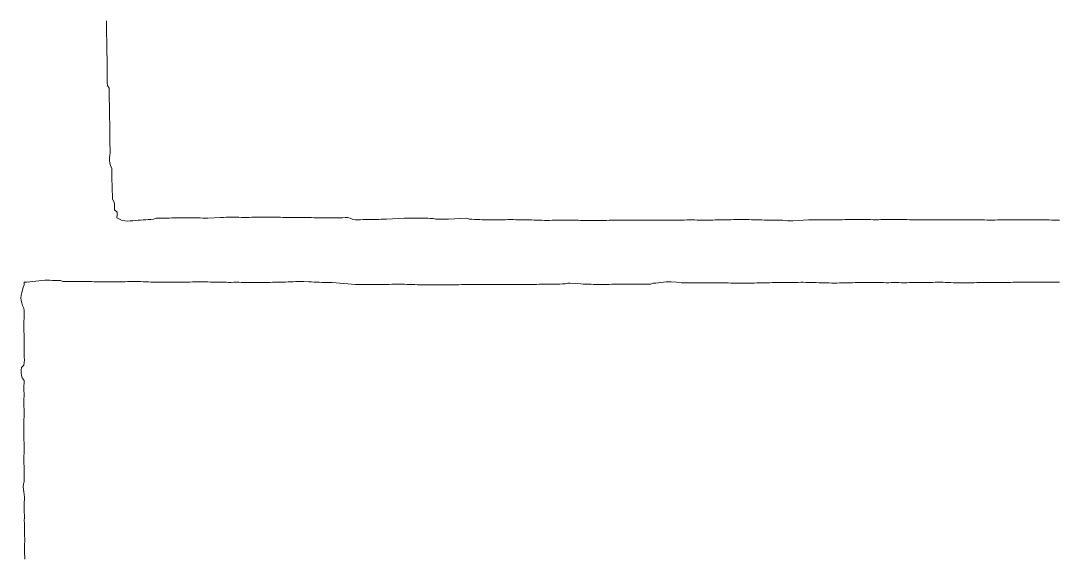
# Model space of a CAD drawing. Extents: x -16 to 11205, y -14909 to 147.
# Drawn here: x 4383.7 to 4784.5, y -6819 to -6611 of the extents above; entities that cross this region are included whole.
import ezdxf

# ---------------------------------------------------------------- set-up
doc = ezdxf.new("R2010")
doc.units = 0
doc.layers.get('0').update_dxf_attribs({"color": 1, "linetype": 'CONTINUOUS', "lineweight": 15, "true_color": 0xff0000})

msp = doc.modelspace()

# ---------------------------------------------------------------- linework, layer by layer
for p, q in [((4416.83, -6611), (4416.83, -6612)), ((4416.83, -6612), (4416.83, -6613)), ((4416.83, -6613), (4416.83, -6614)), ((4416.83, -6614), (4416.82, -6615.01)), ((4416.82, -6615.01), (4416.83, -6616.01)), ((4416.83, -6616.01), (4416.88, -6617.01)), ((4416.88, -6617.01), (4416.92, -6618)), ((4416.92, -6618), (4416.94, -6619)), ((4416.94, -6621), (4416.93, -6622)), ((4416.94, -6619), (4416.94, -6620)), ((4416.94, -6620), (4416.94, -6621)), ((4416.93, -6622), (4416.94, -6623)), ((4416.94, -6623), (4416.99, -6624)), ((4416.99, -6624), (4417.06, -6625)), ((4417.06, -6625), (4417.09, -6626)), ((4417.04, -6628), (4417.03, -6629)), ((4417.03, -6629), (4417.05, -6630)), ((4417.07, -6627), (4417.04, -6628)), ((4417.09, -6626), (4417.07, -6627)), ((4417.05, -6630), (4417.07, -6631)), ((4417.07, -6631), (4417.07, -6632)), ((4417.07, -6632), (4417.07, -6633)), ((4417.07, -6633), (4417.08, -6634)), ((4417.08, -6634), (4417.14, -6634.99)), ((4417.14, -6634.99), (4417.21, -6635.98)), ((4417.21, -6635.98), (4417.86, -6637.01)), ((4417.86, -6637.01), (4417.87, -6638.01)), ((4417.85, -6639.01), (4417.83, -6640.01)), ((4417.83, -6640.01), (4417.85, -6641.01)), ((4417.87, -6638.01), (4417.85, -6639.01)), ((4417.85, -6641.01), (4417.91, -6642.01)), ((4417.91, -6642.01), (4417.96, -6643)), ((4417.96, -6643), (4417.99, -6644)), ((4417.99, -6645), (4417.98, -6646)), ((4417.99, -6644), (4417.99, -6645)), ((4417.98, -6646), (4417.97, -6647)), ((4417.97, -6647), (4417.99, -6648)), ((4417.99, -6648), (4418.02, -6649)), ((4418.02, -6649), (4418.05, -6650)), ((4418.05, -6650), (4418.07, -6651)), ((4418.07, -6651), (4418.09, -6652)), ((4418.09, -6652), (4418.11, -6653)), ((4418.11, -6653), (4418.13, -6654)), ((4418.14, -6657), (4418.12, -6658)), ((4418.13, -6654), (4418.15, -6655)), ((4418.15, -6656), (4418.14, -6657)), ((4418.15, -6655), (4418.15, -6656)), ((4418.12, -6658), (4418.13, -6659)), ((4418.13, -6659), (4418.18, -6660)), ((4418.18, -6660), (4418.23, -6661)), ((4418.23, -6661), (4418.2, -6662)), ((4418.09, -6663), (4418, -6664)), ((4418, -6664), (4418.04, -6665)), ((4418.04, -6665), (4418.17, -6665.98)), ((4418.2, -6662), (4418.09, -6663)), ((4418.17, -6665.98), (4418.31, -6666.97)), ((4418.31, -6666.97), (4418.92, -6668.01)), ((4418.9, -6669), (4418.89, -6670)), ((4418.92, -6668.01), (4418.9, -6669)), ((4418.89, -6670), (4418.89, -6671)), ((4418.89, -6671), (4418.9, -6672.01)), ((4418.9, -6672.01), (4418.93, -6673)), ((4418.93, -6673), (4418.97, -6674)), ((4418.97, -6674), (4419.01, -6675)), ((4419.01, -6675), (4419.03, -6676)), ((4419.03, -6676), (4419.05, -6677)), ((4419.05, -6677), (4419.09, -6677.99)), ((4419.09, -6677.99), (4419.14, -6678.99)), ((4419.14, -6678.99), (4419.19, -6679.98)), ((4419.19, -6679.98), (4419.84, -6681.02)), ((4419.84, -6681.02), (4419.86, -6682.02)), ((4419.86, -6682.02), (4419.88, -6683.02)), ((4419.88, -6683.02), (4419.89, -6684.03)), ((4419.89, -6684.03), (4421, -6685)), ((4421, -6685), (4421, -6686)), ((4421, -6686), (4420.81, -6687.18)), ((4420.81, -6687.18), (4422.91, -6688.22)), ((4422.91, -6688.22), (4423.91, -6688.35)), ((4423.91, -6688.35), (4424.95, -6688.4)), ((4424.95, -6688.4), (4425.99, -6688.35)), ((4425.99, -6688.35), (4427.01, -6688.23)), ((4427.01, -6688.23), (4428.01, -6688.12)), ((4428.01, -6688.12), (4429, -6688.05)), ((4429, -6688.05), (4430, -6688)), ((4430, -6688), (4431, -6687.94)), ((4431, -6687.94), (4431.99, -6687.87)), ((4431.99, -6687.87), (4432.98, -6687.8)), ((4432.98, -6687.8), (4433.98, -6687.74)), ((4433.98, -6687.74), (4434.98, -6687.68)), ((4434.98, -6687.68), (4436.02, -6687.31)), ((4436.02, -6687.31), (4437.01, -6687.27)), ((4437.01, -6687.27), (4438.01, -6687.25)), ((4438.01, -6687.25), (4439.01, -6687.23)), ((4439.01, -6687.23), (4440.01, -6687.23)), ((4440.01, -6687.23), (4441, -6687.2)), ((4441, -6687.2), (4442, -6687.18)), ((4442, -6687.18), (4443, -6687.18)), ((4443, -6687.18), (4444, -6687.17)), ((4444, -6687.17), (4445, -6687.15)), ((4445, -6687.15), (4446, -6687.13)), ((4446, -6687.13), (4447, -6687.11)), ((4447, -6687.11), (4448, -6687.1)), ((4448, -6687.1), (4449, -6687.11)), ((4449, -6687.11), (4450, -6687.12)), ((4450, -6687.12), (4451, -6687.13)), ((4451, -6687.13), (4452, -6687.15)), ((4452, -6687.15), (4453, -6687.17)), ((4453, -6687.17), (4454, -6687.2)), ((4454, -6687.2), (4455, -6687.21)), ((4455, -6687.21), (4456.01, -6687.2)), ((4456.01, -6687.2), (4461, -6686.97)), ((4461, -6686.97), (4462, -6686.95)), ((4462, -6686.95), (4463, -6686.93)), ((4463, -6686.93), (4464, -6686.92)), ((4464, -6686.92), (4465, -6686.92)), ((4465, -6686.92), (4466, -6686.92)), ((4466, -6686.92), (4467, -6686.93)), ((4467, -6686.93), (4468, -6686.93)), ((4468, -6686.93), (4469, -6686.94)), ((4469, -6686.94), (4470, -6686.94)), ((4470, -6686.94), (4471, -6686.95)), ((4471, -6686.95), (4472, -6686.95)), ((4472, -6686.95), (4473, -6686.93)), ((4473, -6686.93), (4474, -6686.92)), ((4474, -6686.92), (4475, -6686.9)), ((4475, -6686.9), (4476, -6686.88)), ((4476, -6686.88), (4477, -6686.87)), ((4477, -6686.87), (4478, -6686.85)), ((4478, -6686.85), (4479, -6686.84)), ((4479, -6686.84), (4480, -6686.85)), ((4480, -6686.85), (4481, -6686.86)), ((4481, -6686.86), (4482, -6686.88)), ((4482, -6686.88), (4483, -6686.9)), ((4483, -6686.9), (4484, -6686.92)), ((4484, -6686.92), (4485, -6686.94)), ((4485, -6686.94), (4486, -6686.96)), ((4486, -6686.96), (4487, -6686.97)), ((4487, -6686.97), (4488, -6686.98)), ((4488, -6686.98), (4489, -6686.99)), ((4489, -6686.99), (4490, -6686.99)), ((4490, -6686.99), (4491, -6687)), ((4491, -6687), (4492, -6687)), ((4492, -6687), (4493, -6687)), ((4493, -6687), (4494, -6687.01)), ((4494, -6687.01), (4495, -6687.02)), ((4495, -6687.02), (4496, -6687.05)), ((4496, -6687.05), (4497, -6687.07)), ((4497, -6687.07), (4498, -6687.1)), ((4498, -6687.1), (4499, -6687.12)), ((4499, -6687.12), (4500, -6687.14)), ((4500, -6687.14), (4501, -6687.15)), ((4501, -6687.15), (4502, -6687.15)), ((4502, -6687.15), (4503, -6687.14)), ((4503, -6687.14), (4504, -6687.13)), ((4504, -6687.13), (4505, -6687.13)), ((4505, -6687.13), (4506, -6687.12)), ((4506, -6687.12), (4507, -6687.12)), ((4507, -6687.12), (4508, -6687.08)), ((4508, -6687.08), (4509, -6687.03)), ((4509, -6687.03), (4509.99, -6687.06)), ((4509.99, -6687.06), (4510.98, -6687.2)), ((4510.98, -6687.2), (4512.03, -6687.71)), ((4512.03, -6687.71), (4513.01, -6687.85)), ((4513.01, -6687.85), (4514.01, -6687.88)), ((4514.01, -6687.88), (4515, -6687.85)), ((4515, -6687.85), (4516, -6687.82)), ((4516, -6687.82), (4517, -6687.81)), ((4517, -6687.81), (4518, -6687.8)), ((4518, -6687.8), (4519, -6687.79)), ((4519, -6687.79), (4520, -6687.78)), ((4520, -6687.78), (4520.99, -6687.77)), ((4520.99, -6687.77), (4521.99, -6687.74)), ((4521.99, -6687.74), (4522.99, -6687.7)), ((4522.99, -6687.7), (4523.99, -6687.67)), ((4523.99, -6687.67), (4524.99, -6687.65)), ((4524.99, -6687.65), (4532, -6687.3)), ((4532, -6687.3), (4533, -6687.31)), ((4533, -6687.31), (4534, -6687.32)), ((4534, -6687.32), (4535, -6687.32)), ((4535, -6687.32), (4536, -6687.31)), ((4536, -6687.31), (4537, -6687.3)), ((4537, -6687.3), (4538, -6687.28)), ((4538, -6687.28), (4539, -6687.27)), ((4539, -6687.27), (4540, -6687.29)), ((4540, -6687.29), (4541, -6687.31)), ((4541, -6687.31), (4542, -6687.33)), ((4542, -6687.33), (4543, -6687.34)), ((4543, -6687.34), (4544, -6687.66)), ((4544, -6687.66), (4545, -6687.67)), ((4545, -6687.67), (4546, -6687.68)), ((4546, -6687.68), (4547, -6687.69)), ((4547, -6687.69), (4548, -6687.69)), ((4548, -6687.69), (4549, -6687.67)), ((4549, -6687.67), (4555.99, -6687.31)), ((4555.99, -6687.31), (4557.01, -6687.66)), ((4557.01, -6687.66), (4558.01, -6687.69)), ((4558.01, -6687.69), (4559.01, -6687.73)), ((4559.01, -6687.73), (4560.01, -6687.78)), ((4560.01, -6687.78), (4561.01, -6687.81)), ((4561.01, -6687.81), (4562.01, -6687.84)), ((4562.01, -6687.84), (4563, -6687.86)), ((4563, -6687.86), (4564, -6687.88)), ((4564, -6687.88), (4565, -6687.9)), ((4565, -6687.9), (4566, -6687.9)), ((4566, -6687.9), (4567, -6687.9)), ((4567, -6687.9), (4568, -6687.89)), ((4568, -6687.89), (4569, -6687.87)), ((4569, -6687.87), (4570, -6687.85)), ((4570, -6687.85), (4571, -6687.84)), ((4571, -6687.84), (4572, -6687.83)), ((4572, -6687.83), (4573, -6687.82)), ((4573, -6687.82), (4574, -6687.83)), ((4574, -6687.83), (4575, -6687.84)), ((4575, -6687.84), (4576, -6687.85)), ((4576, -6687.85), (4577, -6687.86)), ((4577, -6687.86), (4578, -6687.88)), ((4578, -6687.88), (4579, -6687.9)), ((4579, -6687.9), (4580, -6687.93)), ((4580, -6687.93), (4581, -6687.96)), ((4581, -6687.96), (4582, -6687.99)), ((4582, -6687.99), (4583, -6688.02)), ((4583, -6688.02), (4584, -6688.05)), ((4584, -6688.05), (4585, -6688.09)), ((4585, -6688.09), (4586, -6688.12)), ((4586, -6688.12), (4587, -6688.14)), ((4587, -6688.14), (4588, -6688.12)), ((4588, -6688.12), (4589, -6688.08)), ((4589, -6688.08), (4590, -6688.04)), ((4590, -6688.04), (4591, -6688)), ((4591, -6688), (4592, -6687.99)), ((4592, -6687.99), (4593, -6687.98)), ((4593, -6687.98), (4594, -6687.99)), ((4594, -6687.99), (4595, -6688)), ((4595, -6688), (4596, -6688.01)), ((4596, -6688.01), (4597, -6688.04)), ((4597, -6688.04), (4598, -6688.07)), ((4598, -6688.07), (4599, -6688.09)), ((4599, -6688.09), (4600, -6688.11)), ((4600, -6688.11), (4601, -6688.13)), ((4601, -6688.13), (4602, -6688.15)), ((4602, -6688.15), (4603, -6688.17)), ((4603, -6688.17), (4604, -6688.18)), ((4604, -6688.18), (4605, -6688.19)), ((4605, -6688.19), (4606, -6688.19)), ((4606, -6688.19), (4607, -6688.18)), ((4607, -6688.18), (4608, -6688.16)), ((4608, -6688.16), (4609, -6688.14)), ((4609, -6688.14), (4610, -6688.11)), ((4610, -6688.11), (4611, -6688.08)), ((4611, -6688.08), (4612, -6688.05)), ((4612, -6688.05), (4613, -6688.02)), ((4613, -6688.02), (4614, -6688.01)), ((4614, -6688.01), (4615, -6688)), ((4615, -6688), (4616, -6687.99)), ((4616, -6687.99), (4617, -6687.99)), ((4617, -6687.99), (4618, -6687.98)), ((4618, -6687.98), (4619, -6687.99)), ((4619, -6687.99), (4620, -6688)), ((4620, -6688), (4621, -6688.01)), ((4621, -6688.01), (4622, -6688.02)), ((4622, -6688.02), (4623, -6688.02)), ((4623, -6688.02), (4624, -6688.02)), ((4624, -6688.02), (4625, -6688.02)), ((4625, -6688.02), (4626, -6688.03)), ((4626, -6688.03), (4627, -6688.03)), ((4627, -6688.03), (4628, -6688.04)), ((4628, -6688.04), (4629, -6688.04)), ((4629, -6688.04), (4630, -6688.05)), ((4630, -6688.05), (4631, -6688.05)), ((4631, -6688.05), (4632, -6688.06)), ((4632, -6688.06), (4633, -6688.06)), ((4633, -6688.06), (4634, -6688.06)), ((4634, -6688.06), (4635, -6688.05)), ((4635, -6688.05), (4636, -6688.04)), ((4636, -6688.04), (4637, -6688.03)), ((4637, -6688.03), (4638, -6688.02)), ((4638, -6688.02), (4639, -6688)), ((4639, -6688), (4640, -6687.98)), ((4640, -6687.98), (4641, -6687.96)), ((4641, -6687.96), (4642, -6687.95)), ((4642, -6687.95), (4643, -6687.95)), ((4643, -6687.95), (4644, -6687.96)), ((4644, -6687.96), (4645, -6687.97)), ((4645, -6687.97), (4646, -6687.97)), ((4646, -6687.97), (4647, -6687.97)), ((4647, -6687.97), (4648, -6687.97)), ((4648, -6687.97), (4649, -6687.97)), ((4649, -6687.97), (4650, -6687.97)), ((4650, -6687.97), (4651, -6687.97)), ((4651, -6687.97), (4652, -6687.96)), ((4652, -6687.96), (4653, -6687.95)), ((4653, -6687.95), (4654, -6687.94)), ((4654, -6687.94), (4655, -6687.93)), ((4655, -6687.93), (4656, -6687.92)), ((4656, -6687.92), (4657, -6687.89)), ((4657, -6687.89), (4658, -6687.86)), ((4658, -6687.86), (4659, -6687.83)), ((4659, -6687.83), (4660, -6687.81)), ((4660, -6687.81), (4661, -6687.8)), ((4661, -6687.8), (4662, -6687.8)), ((4662, -6687.8), (4663, -6687.8)), ((4663, -6687.8), (4664, -6687.8)), ((4664, -6687.8), (4665, -6687.81)), ((4665, -6687.81), (4666, -6687.84)), ((4666, -6687.84), (4667, -6687.87)), ((4667, -6687.87), (4668, -6687.9)), ((4668, -6687.9), (4669, -6687.93)), ((4669, -6687.93), (4670, -6687.96)), ((4670, -6687.96), (4671, -6687.98)), ((4671, -6687.98), (4672, -6687.99)), ((4672, -6687.99), (4673, -6688)), ((4673, -6688), (4674, -6688.01)), ((4674, -6688.01), (4675, -6688)), ((4675, -6688), (4676, -6688)), ((4676, -6688), (4677, -6688.01)), ((4677, -6688.01), (4678, -6688.07)), ((4678, -6688.07), (4678.99, -6688.17)), ((4678.99, -6688.17), (4679.99, -6688.28)), ((4679.99, -6688.28), (4681.01, -6688.32)), ((4681.01, -6688.32), (4682.02, -6688.26)), ((4682.02, -6688.26), (4688, -6687.89)), ((4688, -6687.89), (4689, -6687.92)), ((4689, -6687.92), (4690, -6687.94)), ((4690, -6687.94), (4691, -6687.96)), ((4691, -6687.96), (4692, -6687.95)), ((4692, -6687.95), (4693, -6687.94)), ((4693, -6687.94), (4694, -6687.92)), ((4694, -6687.92), (4695, -6687.9)), ((4695, -6687.9), (4696, -6687.88)), ((4696, -6687.88), (4697, -6687.87)), ((4697, -6687.87), (4698, -6687.86)), ((4698, -6687.86), (4699, -6687.86)), ((4699, -6687.86), (4700, -6687.86)), ((4700, -6687.86), (4701, -6687.85)), ((4701, -6687.85), (4702, -6687.83)), ((4702, -6687.83), (4703, -6687.81)), ((4703, -6687.81), (4704, -6687.8)), ((4704, -6687.8), (4705, -6687.78)), ((4705, -6687.78), (4706, -6687.77)), ((4706, -6687.77), (4707, -6687.77)), ((4707, -6687.77), (4708, -6687.76)), ((4708, -6687.76), (4709, -6687.77)), ((4709, -6687.77), (4710, -6687.79)), ((4710, -6687.79), (4711, -6687.81)), ((4711, -6687.81), (4712, -6687.82)), ((4712, -6687.82), (4713, -6687.84)), ((4713, -6687.84), (4714, -6687.84)), ((4714, -6687.84), (4715, -6687.84)), ((4715, -6687.84), (4716, -6687.82)), ((4716, -6687.82), (4717, -6687.81)), ((4717, -6687.81), (4718, -6687.8)), ((4718, -6687.8), (4719, -6687.79)), ((4719, -6687.79), (4720, -6687.79)), ((4720, -6687.79), (4721, -6687.79)), ((4721, -6687.79), (4722, -6687.79)), ((4722, -6687.79), (4723, -6687.79)), ((4723, -6687.79), (4724, -6687.8)), ((4724, -6687.8), (4725, -6687.8)), ((4725, -6687.8), (4726, -6687.82)), ((4726, -6687.82), (4727, -6687.84)), ((4727, -6687.84), (4728, -6687.86)), ((4728, -6687.86), (4729, -6687.87)), ((4729, -6687.87), (4730, -6687.87)), ((4730, -6687.87), (4731, -6687.89)), ((4731, -6687.89), (4732, -6687.9)), ((4732, -6687.9), (4733, -6687.91)), ((4733, -6687.91), (4734, -6687.9)), ((4734, -6687.9), (4735, -6687.89)), ((4735, -6687.89), (4736, -6687.87)), ((4736, -6687.87), (4737, -6687.86)), ((4737, -6687.86), (4738, -6687.86)), ((4738, -6687.86), (4739, -6687.87)), ((4739, -6687.87), (4740, -6687.88)), ((4740, -6687.88), (4741, -6687.89)), ((4741, -6687.89), (4742, -6687.9)), ((4742, -6687.9), (4743, -6687.9)), ((4743, -6687.9), (4744, -6687.9)), ((4744, -6687.9), (4745, -6687.9)), ((4745, -6687.9), (4746, -6687.91)), ((4746, -6687.91), (4747, -6687.92)), ((4747, -6687.92), (4748, -6687.92)), ((4748, -6687.92), (4749, -6687.92)), ((4749, -6687.92), (4750, -6687.93)), ((4750, -6687.93), (4751, -6687.93)), ((4751, -6687.93), (4752, -6687.94)), ((4752, -6687.94), (4753, -6687.95)), ((4753, -6687.95), (4754, -6687.95)), ((4754, -6687.95), (4755, -6687.95)), ((4755, -6687.95), (4756, -6687.96)), ((4756, -6687.96), (4757, -6687.97)), ((4757, -6687.97), (4758, -6687.98)), ((4758, -6687.98), (4759, -6687.98)), ((4759, -6687.98), (4760, -6687.97)), ((4760, -6687.97), (4761, -6687.96)), ((4761, -6687.96), (4762, -6687.95)), ((4762, -6687.95), (4763, -6687.95)), ((4763, -6687.95), (4764, -6687.95)), ((4764, -6687.95), (4765, -6687.96)), ((4765, -6687.96), (4766, -6687.95)), ((4766, -6687.95), (4767, -6687.95)), ((4767, -6687.95), (4768, -6687.96)), ((4768, -6687.96), (4769, -6687.96)), ((4769, -6687.96), (4770, -6687.95)), ((4770, -6687.95), (4771, -6687.94)), ((4771, -6687.94), (4772, -6687.93)), ((4772, -6687.93), (4773, -6687.92)), ((4773, -6687.92), (4774, -6687.92)), ((4774, -6687.92), (4775, -6687.92)), ((4775, -6687.92), (4776, -6687.93)), ((4776, -6687.93), (4777, -6687.93)), ((4777, -6687.93), (4778, -6687.94)), ((4778, -6687.94), (4779, -6687.95)), ((4779, -6687.95), (4780, -6687.95)), ((4780, -6687.95), (4781, -6687.96)), ((4781, -6687.96), (4782, -6687.97)), ((4782, -6687.97), (4783, -6687.98)), ((4783, -6687.98), (4784, -6687.98)), ((4784, -6687.98), (4785, -6687.97)), ((4385, -6713), (4384.64, -6713.9)), ((4386, -6712), (4385, -6712)), ((4385, -6712), (4385, -6713)), ((4392.99, -6711.14), (4386, -6712)), ((4393.99, -6711.2), (4392.99, -6711.14)), ((4394.99, -6711.26), (4393.99, -6711.2)), ((4395.99, -6711.3), (4394.99, -6711.26)), ((4396.99, -6711.34), (4395.99, -6711.3)), ((4397.99, -6711.35), (4396.99, -6711.34)), ((4398.99, -6711.37), (4397.99, -6711.35)), ((4400.01, -6711.69), (4398.99, -6711.37)), ((4401.01, -6711.72), (4400.01, -6711.69)), ((4402.01, -6711.74), (4401.01, -6711.72)), ((4403, -6711.76), (4402.01, -6711.74)), ((4404, -6711.76), (4403, -6711.76)), ((4405, -6711.77), (4404, -6711.76)), ((4406, -6711.77), (4405, -6711.77)), ((4407, -6711.77), (4406, -6711.77)), ((4408, -6711.76), (4407, -6711.77)), ((4409, -6711.76), (4408, -6711.76)), ((4410.01, -6711.75), (4409, -6711.76)), ((4411.01, -6711.77), (4410.01, -6711.75)), ((4412.01, -6711.81), (4411.01, -6711.77)), ((4413.01, -6711.83), (4412.01, -6711.81)), ((4414, -6711.86), (4413.01, -6711.83)), ((4415, -6711.88), (4414, -6711.86)), ((4416, -6711.89), (4415, -6711.88)), ((4417, -6711.89), (4416, -6711.89)), ((4418, -6711.89), (4417, -6711.89)), ((4419, -6711.9), (4418, -6711.89)), ((4420, -6711.91), (4419, -6711.9)), ((4421, -6711.91), (4420, -6711.91)), ((4422, -6711.89), (4421, -6711.91)), ((4422.99, -6711.85), (4422, -6711.89)), ((4423.99, -6711.81), (4422.99, -6711.85)), ((4424.99, -6711.76), (4423.99, -6711.81)), ((4425.99, -6711.72), (4424.99, -6711.76)), ((4426.99, -6711.68), (4425.99, -6711.72)), ((4428, -6711.67), (4426.99, -6711.68)), ((4429.01, -6711.7), (4428, -6711.67)), ((4430.01, -6711.74), (4429.01, -6711.7)), ((4431.01, -6711.79), (4430.01, -6711.74)), ((4432.01, -6711.84), (4431.01, -6711.79)), ((4433.01, -6711.88), (4432.01, -6711.84)), ((4434, -6711.92), (4433.01, -6711.88)), ((4435, -6711.95), (4434, -6711.92)), ((4436, -6711.95), (4435, -6711.95)), ((4437, -6711.96), (4436, -6711.95)), ((4438, -6711.98), (4437, -6711.96)), ((4439, -6712.01), (4438, -6711.98)), ((4440, -6712.03), (4439, -6712.01)), ((4441, -6712.04), (4440, -6712.03)), ((4442, -6712.04), (4441, -6712.04)), ((4443, -6712.03), (4442, -6712.04)), ((4444, -6712.01), (4443, -6712.03)), ((4445, -6711.98), (4444, -6712.01)), ((4446, -6711.96), (4445, -6711.98)), ((4447, -6711.95), (4446, -6711.96)), ((4448, -6711.94), (4447, -6711.95)), ((4449, -6711.92), (4448, -6711.94)), ((4450, -6711.91), (4449, -6711.92)), ((4451, -6711.88), (4450, -6711.91)), ((4452, -6711.86), (4451, -6711.88)), ((4453, -6711.83), (4452, -6711.86)), ((4454, -6711.81), (4453, -6711.83)), ((4455, -6711.83), (4454, -6711.81)), ((4456, -6711.88), (4455, -6711.83)), ((4457, -6711.93), (4456, -6711.88)), ((4458, -6711.96), (4457, -6711.93)), ((4459, -6711.97), (4458, -6711.96)), ((4460, -6711.97), (4459, -6711.97)), ((4461, -6711.98), (4460, -6711.97)), ((4462, -6712.01), (4461, -6711.98)), ((4463, -6712.04), (4462, -6712.01)), ((4464, -6712.06), (4463, -6712.04)), ((4465, -6712.06), (4464, -6712.06)), ((4466, -6712.04), (4465, -6712.06)), ((4467, -6712.04), (4466, -6712.04)), ((4468, -6712.04), (4467, -6712.04)), ((4469, -6712.06), (4468, -6712.04)), ((4470, -6712.08), (4469, -6712.06)), ((4471, -6712.09), (4470, -6712.08)), ((4472, -6712.1), (4471, -6712.09)), ((4473, -6712.1), (4472, -6712.1)), ((4474, -6712.09), (4473, -6712.1)), ((4475, -6712.09), (4474, -6712.09)), ((4476, -6712.08), (4475, -6712.09)), ((4477, -6712.08), (4476, -6712.08)), ((4478, -6712.08), (4477, -6712.08)), ((4479, -6712.06), (4478, -6712.08)), ((4480, -6712.05), (4479, -6712.06)), ((4481, -6712.02), (4480, -6712.05)), ((4482, -6712), (4481, -6712.02)), ((4483, -6711.98), (4482, -6712)), ((4484, -6711.96), (4483, -6711.98)), ((4485, -6711.95), (4484, -6711.96)), ((4486, -6711.93), (4485, -6711.95)), ((4486.99, -6711.89), (4486, -6711.93)), ((4487.99, -6711.84), (4486.99, -6711.89)), ((4488.99, -6711.79), (4487.99, -6711.84)), ((4489.99, -6711.73), (4488.99, -6711.79)), ((4490.99, -6711.69), (4489.99, -6711.73)), ((4492, -6711.66), (4490.99, -6711.69)), ((4493.01, -6711.69), (4492, -6711.66)), ((4495.01, -6711.83), (4493.01, -6711.69)), ((4496.01, -6711.9), (4495.01, -6711.83)), ((4497, -6711.93), (4496.01, -6711.9)), ((4498, -6711.96), (4497, -6711.93)), ((4499, -6712), (4498, -6711.96)), ((4500, -6712.06), (4499, -6712)), ((4501, -6712.1), (4500, -6712.06)), ((4502, -6712.13), (4501, -6712.1)), ((4503, -6712.14), (4502, -6712.13)), ((4504, -6712.16), (4503, -6712.14)), ((4513.02, -6712.82), (4504, -6712.16)), ((4514.01, -6712.85), (4513.02, -6712.82)), ((4515.01, -6712.83), (4514.01, -6712.85)), ((4516, -6712.82), (4515.01, -6712.83)), ((4517, -6712.86), (4516, -6712.82)), ((4518, -6712.87), (4517, -6712.86)), ((4519, -6712.87), (4518, -6712.87)), ((4520, -6712.88), (4519, -6712.87)), ((4521, -6712.88), (4520, -6712.88)), ((4522, -6712.89), (4521, -6712.88)), ((4523, -6712.89), (4522, -6712.89)), ((4524, -6712.88), (4523, -6712.89)), ((4525, -6712.86), (4524, -6712.88)), ((4525.99, -6712.84), (4525, -6712.86)), ((4526.99, -6712.8), (4525.99, -6712.84)), ((4527.99, -6712.75), (4526.99, -6712.8)), ((4529, -6712.71), (4527.99, -6712.75)), ((4530, -6712.71), (4529, -6712.71)), ((4531.01, -6712.73), (4530, -6712.71)), ((4532.01, -6712.78), (4531.01, -6712.73)), ((4533.01, -6712.83), (4532.01, -6712.78)), ((4534, -6712.87), (4533.01, -6712.83)), ((4535, -6712.9), (4534, -6712.87)), ((4536, -6712.92), (4535, -6712.9)), ((4537, -6712.95), (4536, -6712.92)), ((4538, -6712.97), (4537, -6712.95)), ((4539, -6712.98), (4538, -6712.97)), ((4540, -6712.99), (4539, -6712.98)), ((4541, -6712.98), (4540, -6712.99)), ((4542, -6712.96), (4541, -6712.98)), ((4543, -6712.95), (4542, -6712.96)), ((4544, -6712.95), (4543, -6712.95)), ((4545, -6712.96), (4544, -6712.95)), ((4546, -6712.97), (4545, -6712.96)), ((4547, -6712.97), (4546, -6712.97)), ((4548, -6712.97), (4547, -6712.97)), ((4549, -6712.97), (4548, -6712.97)), ((4550, -6712.97), (4549, -6712.97)), ((4551, -6712.96), (4550, -6712.97)), ((4552, -6712.96), (4551, -6712.96)), ((4553, -6712.95), (4552, -6712.96)), ((4554, -6712.94), (4553, -6712.95)), ((4555, -6712.92), (4554, -6712.94)), ((4556, -6712.91), (4555, -6712.92)), ((4557, -6712.9), (4556, -6712.91)), ((4558, -6712.88), (4557, -6712.9)), ((4559, -6712.87), (4558, -6712.88)), ((4560, -6712.85), (4559, -6712.87)), ((4561, -6712.84), (4560, -6712.85)), ((4562, -6712.85), (4561, -6712.84)), ((4563, -6712.86), (4562, -6712.85)), ((4564, -6712.87), (4563, -6712.86)), ((4565, -6712.86), (4564, -6712.87)), ((4566, -6712.84), (4565, -6712.86)), ((4567, -6712.83), (4566, -6712.84)), ((4568, -6712.82), (4567, -6712.83)), ((4569, -6712.82), (4568, -6712.82)), ((4570, -6712.82), (4569, -6712.82)), ((4571, -6712.83), (4570, -6712.82)), ((4572, -6712.84), (4571, -6712.83)), ((4573, -6712.86), (4572, -6712.84)), ((4574, -6712.87), (4573, -6712.86)), ((4575, -6712.87), (4574, -6712.87)), ((4576, -6712.87), (4575, -6712.87)), ((4577, -6712.87), (4576, -6712.87)), ((4578, -6712.87), (4577, -6712.87)), ((4579, -6712.88), (4578, -6712.87)), ((4580, -6712.88), (4579, -6712.88)), ((4581, -6712.87), (4580, -6712.88)), ((4582, -6712.85), (4581, -6712.87)), ((4583, -6712.82), (4582, -6712.85)), ((4584, -6712.8), (4583, -6712.82)), ((4585, -6712.79), (4584, -6712.8)), ((4586, -6712.79), (4585, -6712.79)), ((4587, -6712.79), (4586, -6712.79)), ((4588, -6712.79), (4587, -6712.79)), ((4589, -6712.79), (4588, -6712.79)), ((4590, -6712.77), (4589, -6712.79)), ((4590.99, -6712.75), (4590, -6712.77)), ((4591.99, -6712.72), (4590.99, -6712.75)), ((4592.99, -6712.68), (4591.99, -6712.72)), ((4593.99, -6712.64), (4592.99, -6712.68)), ((4595.01, -6712.32), (4593.99, -6712.64)), ((4596, -6712.3), (4595.01, -6712.32)), ((4600.01, -6712.64), (4596, -6712.3)), ((4601.01, -6712.69), (4600.01, -6712.64)), ((4602.01, -6712.73), (4601.01, -6712.69)), ((4603.01, -6712.78), (4602.01, -6712.73)), ((4604.01, -6712.81), (4603.01, -6712.78)), ((4605, -6712.84), (4604.01, -6712.81)), ((4606, -6712.87), (4605, -6712.84)), ((4607, -6712.88), (4606, -6712.87)), ((4608, -6712.87), (4607, -6712.88)), ((4609, -6712.86), (4608, -6712.87)), ((4610, -6712.84), (4609, -6712.86)), ((4611, -6712.83), (4610, -6712.84)), ((4612, -6712.81), (4611, -6712.83)), ((4612.99, -6712.79), (4612, -6712.81)), ((4614, -6712.76), (4612.99, -6712.79)), ((4615, -6712.75), (4614, -6712.76)), ((4616, -6712.75), (4615, -6712.75)), ((4617, -6712.75), (4616, -6712.75)), ((4618, -6712.74), (4617, -6712.75)), ((4619, -6712.74), (4618, -6712.74)), ((4620, -6712.75), (4619, -6712.74)), ((4621, -6712.78), (4620, -6712.75)), ((4622, -6712.81), (4621, -6712.78)), ((4623, -6712.81), (4622, -6712.81)), ((4624, -6712.79), (4623, -6712.81)), ((4624.99, -6712.77), (4624, -6712.79)), ((4625.99, -6712.76), (4624.99, -6712.77)), ((4626.98, -6712.73), (4625.99, -6712.76)), ((4628.03, -6712.41), (4626.98, -6712.73)), ((4629.03, -6712.33), (4628.03, -6712.41)), ((4630.03, -6712.24), (4629.03, -6712.33)), ((4631.01, -6712.13), (4630.03, -6712.24)), ((4632, -6712), (4631.01, -6712.13)), ((4632.99, -6711.9), (4632, -6712)), ((4634, -6711.84), (4632.99, -6711.9)), ((4635, -6711.85), (4634, -6711.84)), ((4637, -6712.03), (4635, -6711.85)), ((4637.99, -6712.12), (4637, -6712.03)), ((4638.99, -6712.19), (4637.99, -6712.12)), ((4639.99, -6712.23), (4638.99, -6712.19)), ((4640.99, -6712.25), (4639.99, -6712.23)), ((4642, -6712.26), (4640.99, -6712.25)), ((4643, -6712.25), (4642, -6712.26)), ((4644, -6712.23), (4643, -6712.25)), ((4645, -6712.22), (4644, -6712.23)), ((4646, -6712.21), (4645, -6712.22)), ((4647, -6712.21), (4646, -6712.21)), ((4648, -6712.22), (4647, -6712.21)), ((4649, -6712.21), (4648, -6712.22)), ((4650, -6712.19), (4649, -6712.21)), ((4651, -6712.18), (4650, -6712.19)), ((4652, -6712.19), (4651, -6712.18)), ((4653, -6712.21), (4652, -6712.19)), ((4653.99, -6712.24), (4653, -6712.21)), ((4654.99, -6712.26), (4653.99, -6712.24)), ((4656, -6712.28), (4654.99, -6712.26)), ((4657, -6712.29), (4656, -6712.28)), ((4658, -6712.3), (4657, -6712.29)), ((4659, -6712.3), (4658, -6712.3)), ((4660, -6712.31), (4659, -6712.3)), ((4661, -6712.32), (4660, -6712.31)), ((4662, -6712.33), (4661, -6712.32)), ((4663, -6712.34), (4662, -6712.33)), ((4664, -6712.35), (4663, -6712.34)), ((4665, -6712.35), (4664, -6712.35)), ((4666.01, -6712.33), (4665, -6712.35)), ((4667.01, -6712.3), (4666.01, -6712.33)), ((4668.01, -6712.27), (4667.01, -6712.3)), ((4669.01, -6712.25), (4668.01, -6712.27)), ((4670.01, -6712.23), (4669.01, -6712.25)), ((4671.01, -6712.22), (4670.01, -6712.23)), ((4672.01, -6712.21), (4671.01, -6712.22)), ((4673.01, -6712.17), (4672.01, -6712.21)), ((4674, -6712.13), (4673.01, -6712.17)), ((4675, -6712.09), (4674, -6712.13)), ((4676, -6712.06), (4675, -6712.09)), ((4677, -6712.05), (4676, -6712.06)), ((4678, -6712.06), (4677, -6712.05)), ((4679, -6712.08), (4678, -6712.06)), ((4680, -6712.1), (4679, -6712.08)), ((4681, -6712.11), (4680, -6712.1)), ((4682, -6712.1), (4681, -6712.11)), ((4683, -6712.08), (4682, -6712.1)), ((4684, -6712.05), (4683, -6712.08)), ((4685, -6712.03), (4684, -6712.05)), ((4686, -6712.03), (4685, -6712.03)), ((4687, -6712.05), (4686, -6712.03)), ((4688, -6712.08), (4687, -6712.05)), ((4689, -6712.11), (4688, -6712.08)), ((4690, -6712.12), (4689, -6712.11)), ((4691, -6712.14), (4690, -6712.12)), ((4691.99, -6712.17), (4691, -6712.14)), ((4692.99, -6712.21), (4691.99, -6712.17)), ((4693.99, -6712.24), (4692.99, -6712.21)), ((4694.99, -6712.27), (4693.99, -6712.24)), ((4695.99, -6712.29), (4694.99, -6712.27)), ((4697, -6712.31), (4695.99, -6712.29)), ((4698, -6712.31), (4697, -6712.31)), ((4699, -6712.3), (4698, -6712.31)), ((4700, -6712.29), (4699, -6712.3)), ((4701.01, -6712.28), (4700, -6712.29)), ((4702.01, -6712.26), (4701.01, -6712.28)), ((4703.01, -6712.24), (4702.01, -6712.26)), ((4704.01, -6712.21), (4703.01, -6712.24)), ((4705, -6712.18), (4704.01, -6712.21)), ((4706, -6712.16), (4705, -6712.18)), ((4707, -6712.14), (4706, -6712.16)), ((4708, -6712.12), (4707, -6712.14)), ((4709, -6712.11), (4708, -6712.12)), ((4710, -6712.1), (4709, -6712.11)), ((4711, -6712.1), (4710, -6712.1)), ((4712, -6712.11), (4711, -6712.1)), ((4713, -6712.13), (4712, -6712.11)), ((4714, -6712.14), (4713, -6712.13)), ((4715, -6712.15), (4714, -6712.14)), ((4716, -6712.15), (4715, -6712.15)), ((4717, -6712.16), (4716, -6712.15)), ((4718, -6712.17), (4717, -6712.16)), ((4719, -6712.17), (4718, -6712.17)), ((4720, -6712.16), (4719, -6712.17)), ((4721, -6712.15), (4720, -6712.16)), ((4722, -6712.15), (4721, -6712.15)), ((4723, -6712.16), (4722, -6712.15)), ((4724, -6712.17), (4723, -6712.16)), ((4725, -6712.17), (4724, -6712.17)), ((4726, -6712.17), (4725, -6712.17)), ((4727, -6712.16), (4726, -6712.17)), ((4728, -6712.15), (4727, -6712.16)), ((4729, -6712.13), (4728, -6712.15)), ((4730, -6712.12), (4729, -6712.13)), ((4731, -6712.11), (4730, -6712.12)), ((4732, -6712.09), (4731, -6712.11)), ((4733, -6712.09), (4732, -6712.09)), ((4734, -6712.08), (4733, -6712.09)), ((4735, -6712.07), (4734, -6712.08)), ((4736, -6712.06), (4735, -6712.07)), ((4737, -6712.04), (4736, -6712.06)), ((4738, -6712.03), (4737, -6712.04)), ((4739, -6712.02), (4738, -6712.03)), ((4740, -6712.03), (4739, -6712.02)), ((4741, -6712.05), (4740, -6712.03)), ((4742, -6712.09), (4741, -6712.05)), ((4742.99, -6712.13), (4742, -6712.09)), ((4743.99, -6712.18), (4742.99, -6712.13)), ((4744.99, -6712.21), (4743.99, -6712.18)), ((4746, -6712.23), (4744.99, -6712.21)), ((4747, -6712.24), (4746, -6712.23)), ((4748, -6712.24), (4747, -6712.24)), ((4749, -6712.24), (4748, -6712.24)), ((4750, -6712.24), (4749, -6712.24)), ((4751.01, -6712.23), (4750, -6712.24)), ((4752.01, -6712.19), (4751.01, -6712.23)), ((4753.01, -6712.16), (4752.01, -6712.19)), ((4754, -6712.13), (4753.01, -6712.16)), ((4755, -6712.12), (4754, -6712.13)), ((4756, -6712.1), (4755, -6712.12)), ((4757, -6712.09), (4756, -6712.1)), ((4758, -6712.07), (4757, -6712.09)), ((4759, -6712.06), (4758, -6712.07)), ((4760, -6712.05), (4759, -6712.06)), ((4761, -6712.05), (4760, -6712.05)), ((4762, -6712.06), (4761, -6712.05)), ((4763, -6712.07), (4762, -6712.06)), ((4764, -6712.09), (4763, -6712.07)), ((4765, -6712.09), (4764, -6712.09)), ((4766, -6712.07), (4765, -6712.09)), ((4767, -6712.04), (4766, -6712.07)), ((4768, -6712.02), (4767, -6712.04)), ((4769, -6712.01), (4768, -6712.02)), ((4770, -6712.01), (4769, -6712.01)), ((4771, -6712), (4770, -6712.01)), ((4772, -6712.01), (4771, -6712)), ((4773, -6712.01), (4772, -6712.01)), ((4774, -6712.02), (4773, -6712.01)), ((4775, -6712.02), (4774, -6712.02)), ((4776, -6712.02), (4775, -6712.02)), ((4777, -6712.02), (4776, -6712.02)), ((4778, -6712.02), (4777, -6712.02)), ((4779, -6712.02), (4778, -6712.02)), ((4780, -6712.03), (4779, -6712.02)), ((4781, -6712.02), (4780, -6712.03)), ((4782, -6712.02), (4781, -6712.02)), ((4783, -6712.02), (4782, -6712.02)), ((4784, -6712.02), (4783, -6712.02)), ((4785, -6712.02), (4784, -6712.02)), ((4383.84, -6716.98), (4383.7, -6717.99)), ((4384.15, -6716.02), (4383.84, -6716.98)), ((4384.32, -6715.06), (4384.15, -6716.02)), ((4384.64, -6713.9), (4384.32, -6715.06)), ((4383.7, -6717.99), (4383.85, -6719.01)), ((4383.85, -6719.01), (4384.12, -6719.98)), ((4384.12, -6719.98), (4384.33, -6720.95)), ((4384.33, -6720.95), (4384.95, -6722.01)), ((4384.95, -6722.01), (4384.96, -6723)), ((4384.96, -6723), (4384.96, -6724)), ((4384.96, -6724), (4384.97, -6725)), ((4384.97, -6725), (4384.97, -6726)), ((4384.91, -6728), (4384.87, -6729)), ((4384.87, -6729), (4384.88, -6730)), ((4384.95, -6727), (4384.91, -6728)), ((4384.97, -6726), (4384.95, -6727)), ((4384.88, -6730), (4384.92, -6731)), ((4384.92, -6731), (4384.98, -6732)), ((4384.98, -6732), (4385, -6733)), ((4385, -6733), (4384.98, -6734)), ((4384.98, -6734), (4384.96, -6735)), ((4384.96, -6735), (4384.96, -6736)), ((4384.96, -6736), (4384.97, -6737)), ((4384.97, -6737), (4385, -6738)), ((4385, -6738), (4385.02, -6739)), ((4385.02, -6739), (4385.05, -6740)), ((4385.05, -6740), (4385.08, -6741)), ((4385.08, -6741), (4385.1, -6742.01)), ((4384, -6745), (4383.81, -6745.99)), ((4384.9, -6743.98), (4384, -6745)), ((4385.06, -6743.01), (4384.9, -6743.98)), ((4385.1, -6742.01), (4385.06, -6743.01)), ((4383.81, -6745.99), (4383.83, -6747.01)), ((4383.83, -6747.01), (4384.02, -6748)), ((4384.02, -6748), (4384.26, -6748.97)), ((4384.26, -6748.97), (4384.98, -6750)), ((4384.91, -6752), (4384.89, -6753)), ((4384.89, -6753), (4384.94, -6754)), ((4384.97, -6751), (4384.91, -6752)), ((4384.98, -6750), (4384.97, -6751)), ((4384.95, -6757), (4384.88, -6758)), ((4384.94, -6754), (4385.01, -6755)), ((4385.02, -6756), (4384.95, -6757)), ((4385.01, -6755), (4385.02, -6756)), ((4384.88, -6758), (4384.87, -6759)), ((4384.87, -6759), (4384.93, -6760)), ((4384.93, -6760), (4385, -6761)), ((4385, -6761), (4385.03, -6762)), ((4384.95, -6765), (4384.92, -6766)), ((4384.98, -6764), (4384.95, -6765)), ((4385.01, -6763), (4384.98, -6764)), ((4385.03, -6762), (4385.01, -6763)), ((4384.89, -6769), (4384.87, -6770)), ((4384.9, -6768), (4384.89, -6769)), ((4384.91, -6767), (4384.9, -6768)), ((4384.92, -6766), (4384.91, -6767)), ((4384.87, -6770), (4384.84, -6771)), ((4384.84, -6771), (4384.86, -6772.01)), ((4384.86, -6772.01), (4384.93, -6773)), ((4384.93, -6773), (4385, -6774)), ((4385.03, -6777), (4384.98, -6778)), ((4385, -6774), (4385.05, -6775)), ((4385.05, -6776), (4385.03, -6777)), ((4385.05, -6775), (4385.05, -6776)), ((4384.85, -6780), (4384.84, -6781)), ((4384.84, -6781), (4384.9, -6782)), ((4384.92, -6779), (4384.85, -6780)), ((4384.98, -6778), (4384.92, -6779)), ((4384.9, -6782), (4384.99, -6783)), ((4384.99, -6783), (4385.05, -6784)), ((4385.04, -6785), (4385.01, -6786)), ((4385.05, -6784), (4385.04, -6785)), ((4384.97, -6789), (4384.82, -6789.99)), ((4385.02, -6788), (4384.97, -6789)), ((4385.01, -6786), (4385.01, -6787)), ((4385.01, -6787), (4385.02, -6788)), ((4384.82, -6789.99), (4384.68, -6791)), ((4384.68, -6791), (4384.7, -6792.02)), ((4384.7, -6792.02), (4384.86, -6793.01)), ((4384.86, -6793.01), (4385.02, -6794)), ((4385.02, -6794), (4385.1, -6794.99)), ((4385.05, -6797), (4385.03, -6798)), ((4385.09, -6796), (4385.05, -6797)), ((4385.1, -6794.99), (4385.09, -6796)), ((4385.03, -6798), (4385.05, -6799)), ((4385.05, -6799), (4385.06, -6800)), ((4385.06, -6800), (4385.07, -6801)), ((4385.07, -6801), (4385.09, -6802)), ((4385.09, -6803), (4385.08, -6804)), ((4385.08, -6804), (4385.09, -6805)), ((4385.09, -6802), (4385.09, -6803)), ((4385.09, -6805), (4385.11, -6806)), ((4385.11, -6806), (4385.11, -6807)), ((4385.11, -6807), (4385.11, -6808)), ((4385.11, -6808), (4385.13, -6809)), ((4385.13, -6809), (4385.17, -6809.99)), ((4385.19, -6813), (4385.14, -6814)), ((4385.17, -6809.99), (4385.23, -6811)), ((4385.23, -6812), (4385.19, -6813)), ((4385.23, -6811), (4385.23, -6812)), ((4385.14, -6814), (4385.12, -6815)), ((4385.12, -6815), (4385.14, -6816)), ((4385.14, -6816), (4385.18, -6817)), ((4385.18, -6817), (4385.22, -6818)), ((4385.22, -6818), (4385.24, -6819))]:
    msp.add_line(p, q)

doc.saveas('drawing.dxf')
